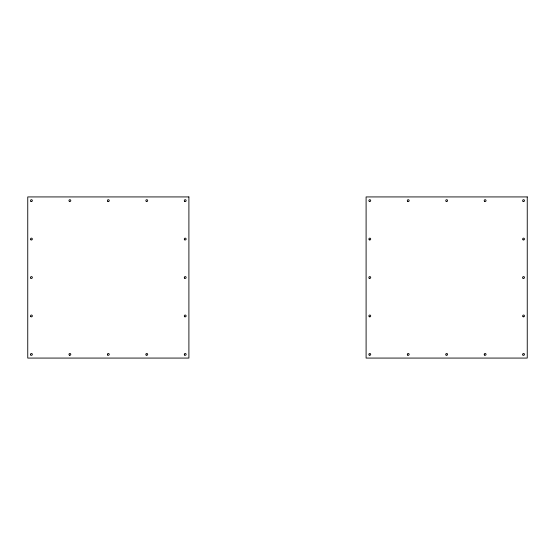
<?xml version="1.0" encoding="UTF-8"?>
<svg xmlns="http://www.w3.org/2000/svg" width="555" height="555" viewBox="0 0 555 555"><rect width="100%" height="100%" fill="white"/><g stroke="black" fill="none" stroke-linecap="round" stroke-linejoin="round"><path stroke-width="0.83" d="M188.901 196.928L27.75 196.928L27.75 358.072L188.901 358.072L188.901 196.928M527.25 196.928L366.099 196.928L366.099 358.072L527.25 358.072L527.25 196.928M107.67 355.04A0.923 0.923 0 0 0 109.21 354.631A0.923 0.923 0 0 0 108.086 353.5A0.923 0.923 0 0 0 107.67 355.04M184.753 316.745A0.923 0.923 0 0 0 186.133 315.948A0.923 0.923 0 0 0 184.753 315.15A0.923 0.923 0 0 0 184.753 316.745M30.782 278.152A0.923 0.923 0 0 0 32.322 277.736A0.923 0.923 0 0 0 31.198 276.612A0.923 0.923 0 0 0 30.782 278.152M30.976 201.409A0.923 0.923 0 0 0 32.356 200.612A0.923 0.923 0 0 0 30.976 199.814A0.923 0.923 0 0 0 30.976 201.409M30.782 316.6A0.923 0.923 0 0 0 32.322 316.183A0.923 0.923 0 0 0 31.198 315.053A0.923 0.923 0 0 0 30.782 316.6M69.417 201.409A0.923 0.923 0 0 0 70.797 200.612A0.923 0.923 0 0 0 69.417 199.814A0.923 0.923 0 0 0 69.417 201.409M107.864 201.409A0.923 0.923 0 0 0 109.245 200.612A0.923 0.923 0 0 0 107.864 199.814A0.923 0.923 0 0 0 107.864 201.409M146.312 201.409A0.923 0.923 0 0 0 147.692 200.612A0.923 0.923 0 0 0 146.312 199.814A0.923 0.923 0 0 0 146.312 201.409M184.753 201.409A0.923 0.923 0 0 0 186.133 200.612A0.923 0.923 0 0 0 184.753 199.814A0.923 0.923 0 0 0 184.753 201.409M30.976 239.85A0.923 0.923 0 0 0 32.356 239.052A0.923 0.923 0 0 0 30.976 238.255A0.923 0.923 0 0 0 30.976 239.85M184.565 278.152A0.923 0.923 0 0 0 186.105 277.736A0.923 0.923 0 0 0 184.975 276.612A0.923 0.923 0 0 0 184.565 278.152M30.782 355.04A0.923 0.923 0 0 0 32.322 354.631A0.923 0.923 0 0 0 31.198 353.5A0.923 0.923 0 0 0 30.782 355.04M184.565 355.04A0.923 0.923 0 0 0 186.105 354.631A0.923 0.923 0 0 0 184.975 353.5A0.923 0.923 0 0 0 184.565 355.04M69.417 355.186A0.923 0.923 0 0 0 70.797 354.388A0.923 0.923 0 0 0 69.417 353.591A0.923 0.923 0 0 0 69.417 355.186M146.118 355.04A0.923 0.923 0 0 0 147.658 354.631A0.923 0.923 0 0 0 146.534 353.5A0.923 0.923 0 0 0 146.118 355.04M184.753 239.85A0.923 0.923 0 0 0 186.133 239.052A0.923 0.923 0 0 0 184.753 238.255A0.923 0.923 0 0 0 184.753 239.85M523.108 316.745A0.923 0.923 0 0 0 524.489 315.948A0.923 0.923 0 0 0 523.108 315.15A0.923 0.923 0 0 0 523.108 316.745M446.026 355.04A0.923 0.923 0 0 0 447.566 354.631A0.923 0.923 0 0 0 446.435 353.5A0.923 0.923 0 0 0 446.026 355.04M446.213 201.409A0.923 0.923 0 0 0 447.594 200.612A0.923 0.923 0 0 0 446.213 199.814A0.923 0.923 0 0 0 446.213 201.409M369.325 201.409A0.923 0.923 0 0 0 370.705 200.612A0.923 0.923 0 0 0 369.325 199.814A0.923 0.923 0 0 0 369.325 201.409M369.137 355.04A0.923 0.923 0 0 0 370.678 354.631A0.923 0.923 0 0 0 369.547 353.5A0.923 0.923 0 0 0 369.137 355.04M522.914 278.152A0.923 0.923 0 0 0 524.454 277.736A0.923 0.923 0 0 0 523.33 276.612A0.923 0.923 0 0 0 522.914 278.152M369.325 239.85A0.923 0.923 0 0 0 370.705 239.052A0.923 0.923 0 0 0 369.325 238.255A0.923 0.923 0 0 0 369.325 239.85M369.325 316.745A0.923 0.923 0 0 0 370.705 315.948A0.923 0.923 0 0 0 369.325 315.15A0.923 0.923 0 0 0 369.325 316.745M484.473 355.04A0.923 0.923 0 0 0 486.013 354.631A0.923 0.923 0 0 0 484.883 353.5A0.923 0.923 0 0 0 484.473 355.04M369.137 278.152A0.923 0.923 0 0 0 370.678 277.736A0.923 0.923 0 0 0 369.547 276.612A0.923 0.923 0 0 0 369.137 278.152M407.772 201.409A0.923 0.923 0 0 0 409.153 200.612A0.923 0.923 0 0 0 407.772 199.814A0.923 0.923 0 0 0 407.772 201.409M407.772 355.186A0.923 0.923 0 0 0 409.153 354.388A0.923 0.923 0 0 0 407.772 353.591A0.923 0.923 0 0 0 407.772 355.186M522.914 355.04A0.923 0.923 0 0 0 524.454 354.631A0.923 0.923 0 0 0 523.33 353.5A0.923 0.923 0 0 0 522.914 355.04M484.661 201.409A0.923 0.923 0 0 0 486.041 200.612A0.923 0.923 0 0 0 484.661 199.814A0.923 0.923 0 0 0 484.661 201.409M523.108 201.409A0.923 0.923 0 0 0 524.489 200.612A0.923 0.923 0 0 0 523.108 199.814A0.923 0.923 0 0 0 523.108 201.409M523.108 239.85A0.923 0.923 0 0 0 524.489 239.052A0.923 0.923 0 0 0 523.108 238.255A0.923 0.923 0 0 0 523.108 239.85"/></g></svg>
